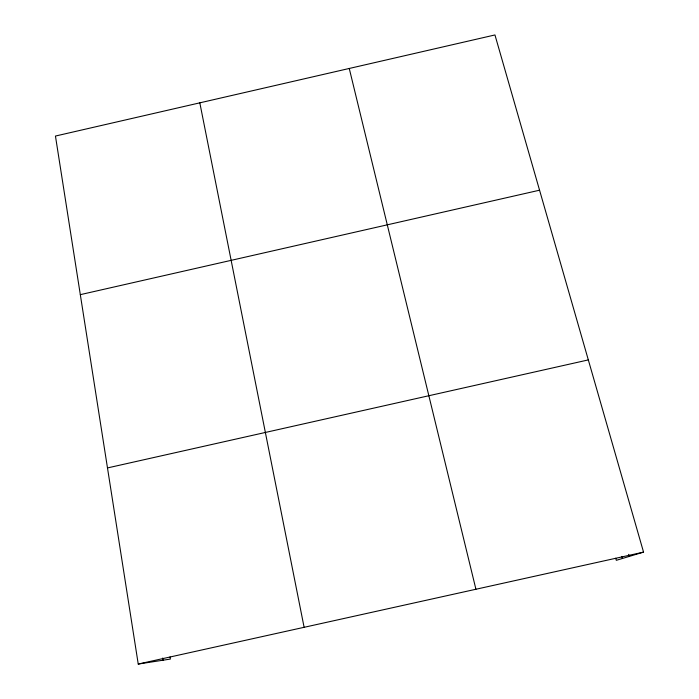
<?xml version="1.0" encoding="UTF-8"?>
<svg xmlns="http://www.w3.org/2000/svg" width="699" height="699" viewBox="0 0 699 699"><rect width="100%" height="100%" fill="white"/><g stroke="black" fill="none" stroke-linecap="round" stroke-linejoin="round"><path stroke-width="1.05" d="M170.04 656.938L170.39 659.07L138.236 664.05L55.448 136.052L494.953 34.95L643.552 552.123L616.308 560.318L615.714 558.221M80.315 294.655L539.558 190.198M107.489 467.928L588.322 359.906M138.236 664.05L643.552 552.123M628.646 554.351L629.24 556.43M621.892 556.404L622.477 558.466M349.255 68.467L475.923 589.257M199.818 102.84L304.117 627.309M162.753 658.047L163.103 660.197"/></g></svg>
